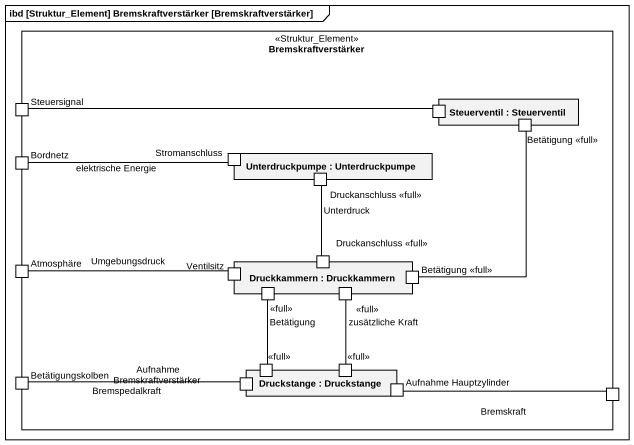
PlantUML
@startuml
mainframe ibd [Struktur_Element] Bremskraftverstärker [Bremskraftverstärker]
rectangle Bremskraftverstärker <<Struktur_Element>> {
  port Steuersignal
  rectangle "Steuerventil : Steuerventil" as Steuerventil {
    port " " as port1
    port "Betätigung <<full>>" as Betätigung_full
  }
  port Bordnetz
  rectangle "Unterdruckpumpe : Unterdruckpumpe" as Unterdruckpumpe {
    port Stromanschluss
    port "Druckanschluss <<full>>" as Druckanschluss_full
  }
  port Atmosphäre
  rectangle "Druckkammern : Druckkammern" as Druckkammern {
    port Ventilsitz
    port "Druckanschluss <<full>>" as Druckanschluss_full_2
    port "Betätigung <<full>>" as Betätigung_full_2
    port "<<full>>" as full
    port "<<full>>" as full_2
  }
  port Betätigungskolben
  rectangle "Druckstange : Druckstange" as Druckstange {
    port "Aufnahme Bremskraftverstärker" as Aufnahme
    port "<<full>>" as full_3
    port "<<full>>" as full_4
    port "Aufnahme Hauptzylinder" as Aufnahme_Hauptzylinder
  }
  port " " as port2
}
Steuersignal -right- port1
Betätigung_full -- Betätigung_full_2
Bordnetz -right- Stromanschluss : elektrische Energie
Druckanschluss_full -- Druckanschluss_full_2 : Unterdruck
Atmosphäre -right- Ventilsitz : Umgebungsdruck
Betätigungskolben -right- Aufnahme : Bremspedalkraft
full_3 -up- full : Betätigung
full_4 -up- full_2 : zusätzliche Kraft
Aufnahme_Hauptzylinder -right- port2 : Bremskraft
@enduml
